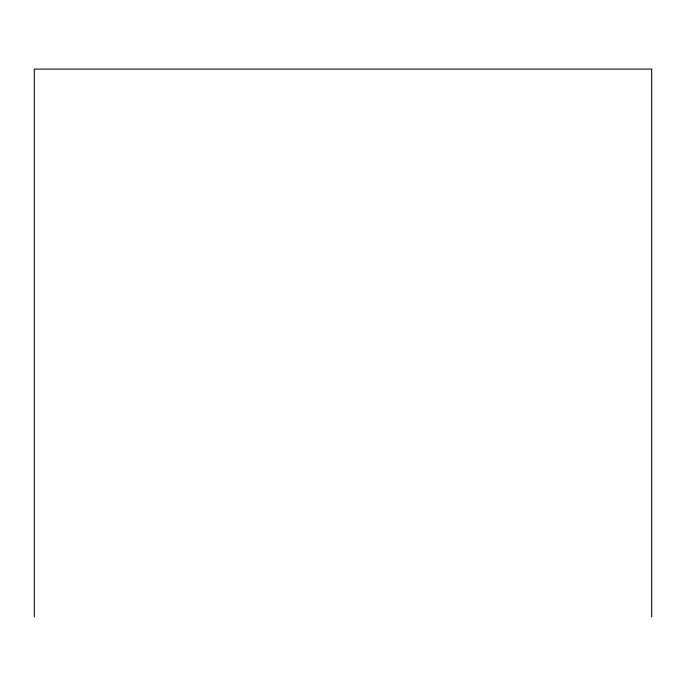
<?xml version="1.0" encoding="UTF-8"?>
<svg xmlns="http://www.w3.org/2000/svg" width="686" height="686" viewBox="0 0 686 686"><rect width="100%" height="100%" fill="white"/><g stroke="black" fill="none" stroke-linecap="round" stroke-linejoin="round"><path stroke-width="1.03" d="M651.7 616.92L651.7 69.08L34.3 69.08L34.3 616.92"/></g></svg>
